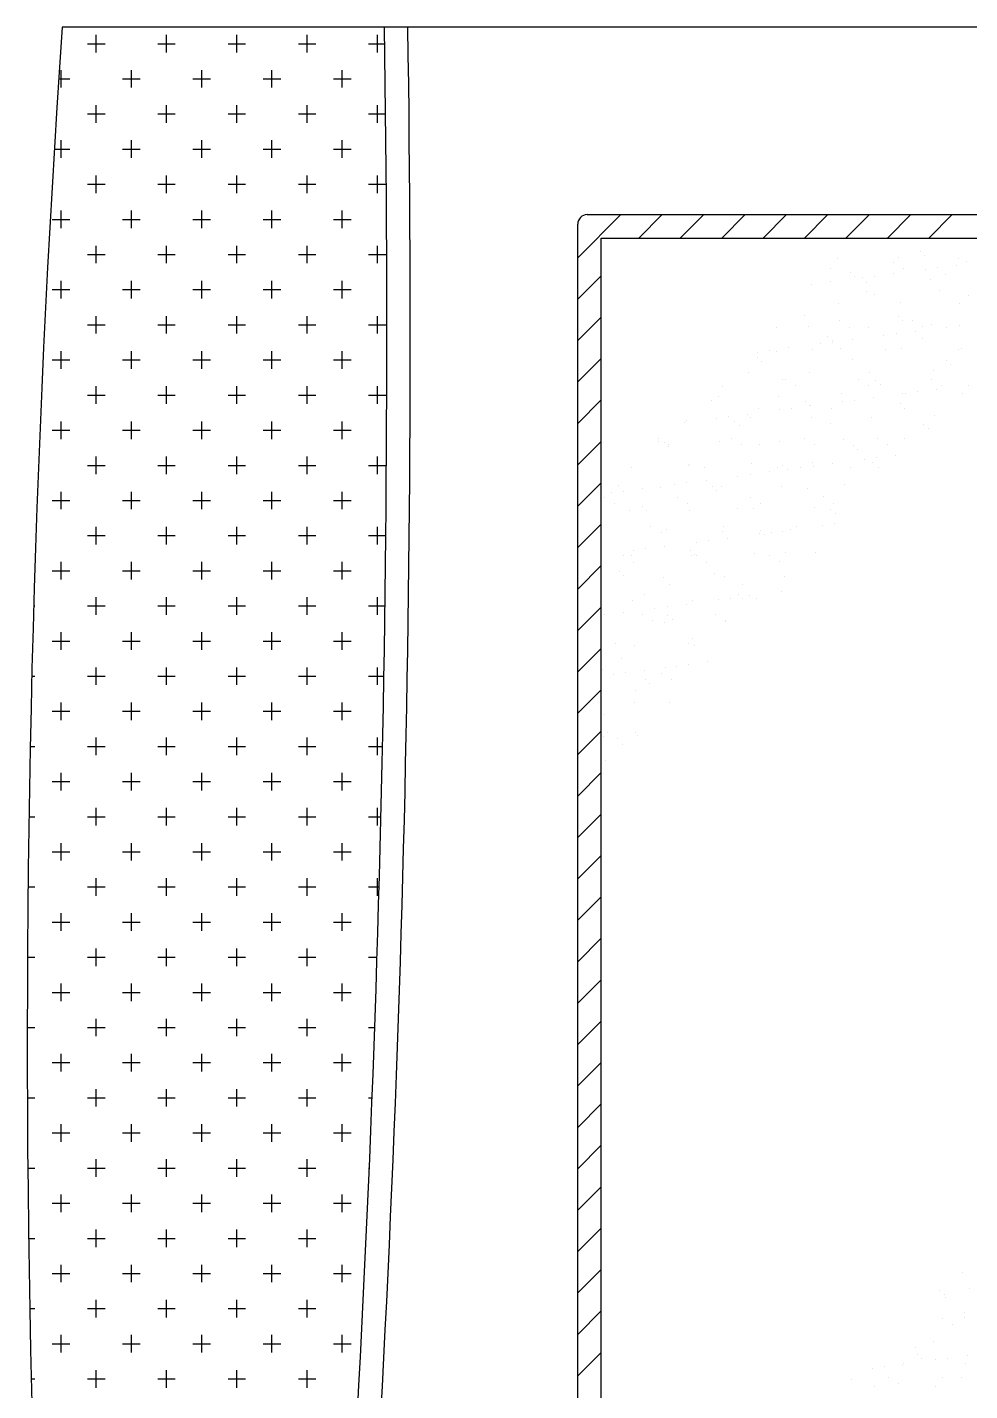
# Model space of a CAD drawing. Header units: inches. Extents: x 11.8 to 54.3, y 10.8 to 35.6.
# Drawn here: x 26.9327 to 27.2042, y 26.8776 to 27.2705 of the extents above; entities that cross this region are included whole.
import ezdxf

# ---------------------------------------------------------------- set-up
doc = ezdxf.new("R2010")
doc.units = ezdxf.units.IN
doc.header["$MEASUREMENT"] = 0
doc.layers.add('02', color=2, linetype='Continuous')

msp = doc.modelspace()

# ---------------------------------------------------------------- linework, layer by layer
at = {"layer": '02'}
for p, q in [((28.02281, 27.27054), (26.94281, 27.27054)), ((26.9526, 27.26327), (26.9526, 27.26833)), ((26.97285, 27.26327), (26.97285, 27.26833)), ((26.9931, 27.26327), (26.9931, 27.26833)), ((27.01335, 27.26327), (27.01335, 27.26833)), ((27.0336, 27.26327), (27.0336, 27.26833)), ((26.95007, 27.2658), (26.95513, 27.2658)), ((26.97032, 27.2658), (26.97538, 27.2658)), ((26.99057, 27.2658), (26.99563, 27.2658)), ((27.01082, 27.2658), (27.01588, 27.2658)), ((27.03107, 27.2658), (27.0357, 27.2658)), ((26.94181, 27.25568), (26.94501, 27.25568)), ((26.94248, 27.25314), (26.94248, 27.25821)), ((26.9602, 27.25568), (26.96526, 27.25568)), ((26.96273, 27.25314), (26.96273, 27.25821)), ((26.98045, 27.25568), (26.98551, 27.25568)), ((26.98298, 27.25314), (26.98298, 27.25821)), ((27.0007, 27.25568), (27.00576, 27.25568)), ((27.00323, 27.25314), (27.00323, 27.25821)), ((27.02095, 27.25568), (27.02601, 27.25568)), ((27.02348, 27.25314), (27.02348, 27.25821)), ((26.9526, 27.24302), (26.9526, 27.24808)), ((26.97285, 27.24302), (26.97285, 27.24808)), ((26.9931, 27.24302), (26.9931, 27.24808)), ((27.01335, 27.24302), (27.01335, 27.24808)), ((27.0336, 27.24302), (27.0336, 27.24808)), ((26.95007, 27.24555), (26.95513, 27.24555)), ((26.97032, 27.24555), (26.97538, 27.24555)), ((26.99057, 27.24555), (26.99563, 27.24555)), ((27.01082, 27.24555), (27.01588, 27.24555)), ((27.03107, 27.24555), (27.03596, 27.24555)), ((26.94248, 27.23289), (26.94248, 27.23796)), ((26.96273, 27.23289), (26.96273, 27.23796)), ((26.98298, 27.23289), (26.98298, 27.23796)), ((27.00323, 27.23289), (27.00323, 27.23796)), ((27.02348, 27.23289), (27.02348, 27.23796)), ((26.94053, 27.23543), (26.94501, 27.23543)), ((26.9602, 27.23543), (26.96526, 27.23543)), ((26.98045, 27.23543), (26.98551, 27.23543)), ((27.0007, 27.23543), (27.00576, 27.23543)), ((27.02095, 27.23543), (27.02601, 27.23543)), ((26.9526, 27.22277), (26.9526, 27.22783)), ((26.97285, 27.22277), (26.97285, 27.22783)), ((26.9931, 27.22277), (26.9931, 27.22783)), ((27.01335, 27.22277), (27.01335, 27.22783)), ((27.0336, 27.22277), (27.0336, 27.22783)), ((26.95007, 27.2253), (26.95513, 27.2253)), ((26.97032, 27.2253), (26.97538, 27.2253)), ((26.99057, 27.2253), (26.99563, 27.2253)), ((27.01082, 27.2253), (27.01588, 27.2253)), ((27.03107, 27.2253), (27.03613, 27.2253)), ((26.94248, 27.21264), (26.94248, 27.21771)), ((26.96273, 27.21264), (26.96273, 27.21771)), ((26.98298, 27.21264), (26.98298, 27.21771)), ((27.00323, 27.21264), (27.00323, 27.21771)), ((27.02348, 27.21264), (27.02348, 27.21771)), ((27.09131, 27.20412), (27.10373, 27.21654)), ((27.09401, 27.21654), (27.87161, 27.21654)), ((27.10891, 27.20979), (27.11566, 27.21654)), ((27.12084, 27.20979), (27.12759, 27.21654)), ((27.13278, 27.20979), (27.13953, 27.21654)), ((27.14471, 27.20979), (27.15146, 27.21654)), ((27.15664, 27.20979), (27.16339, 27.21654)), ((27.16857, 27.20979), (27.17532, 27.21654)), ((27.1805, 27.20979), (27.18725, 27.21654)), ((27.19244, 27.20979), (27.19919, 27.21654)), ((26.93995, 27.21518), (26.94501, 27.21518)), ((26.9602, 27.21518), (26.96526, 27.21518)), ((26.98045, 27.21518), (26.98551, 27.21518)), ((27.0007, 27.21518), (27.00576, 27.21518)), ((27.02095, 27.21518), (27.02601, 27.21518)), ((27.09131, 26.64279), (27.09131, 27.21384)), ((27.09806, 27.20979), (27.86756, 27.20979)), ((27.09806, 26.64684), (27.09806, 27.20979)), ((26.95007, 27.20505), (26.95513, 27.20505)), ((26.9526, 27.20252), (26.9526, 27.20758)), ((26.97032, 27.20505), (26.97538, 27.20505)), ((26.97285, 27.20252), (26.97285, 27.20758)), ((26.99057, 27.20505), (26.99563, 27.20505)), ((26.9931, 27.20252), (26.9931, 27.20758)), ((27.01082, 27.20505), (27.01588, 27.20505)), ((27.01335, 27.20252), (27.01335, 27.20758)), ((27.03107, 27.20505), (27.03613, 27.20505)), ((27.0336, 27.20252), (27.0336, 27.20758)), ((27.19008, 27.20591), (27.19008, 27.20591)), ((27.19133, 27.20477), (27.19133, 27.20477)), ((27.16421, 27.20104), (27.16421, 27.20104)), ((27.16606, 27.20387), (27.16606, 27.20387)), ((27.18238, 27.20289), (27.18238, 27.20289)), ((27.18373, 27.2041), (27.18373, 27.2041)), ((27.18523, 27.20108), (27.18523, 27.20108)), ((27.19144, 27.20077), (27.19144, 27.20077)), ((27.19495, 27.20123), (27.19495, 27.20123)), ((27.20044, 27.20195), (27.20044, 27.20195)), ((27.20099, 27.20402), (27.20099, 27.20402)), ((27.2034, 27.20293), (27.2034, 27.20293)), ((26.94248, 27.19239), (26.94248, 27.19746)), ((26.96273, 27.19239), (26.96273, 27.19746)), ((26.98298, 27.19239), (26.98298, 27.19746)), ((27.00323, 27.19239), (27.00323, 27.19746)), ((27.02348, 27.19239), (27.02348, 27.19746)), ((27.09131, 27.19219), (27.09806, 27.19894)), ((27.15861, 27.19644), (27.15861, 27.19644)), ((27.1641, 27.19717), (27.1641, 27.19717)), ((27.16979, 27.19998), (27.16979, 27.19998)), ((27.17103, 27.19884), (27.17103, 27.19884)), ((27.17327, 27.19837), (27.17327, 27.19837)), ((27.17462, 27.19711), (27.17462, 27.19711)), ((27.17678, 27.19884), (27.17678, 27.19884)), ((27.18227, 27.19956), (27.18227, 27.19956)), ((27.19285, 27.19777), (27.19285, 27.19777)), ((27.1972, 27.19938), (27.1972, 27.19938)), ((26.93995, 27.19493), (26.94501, 27.19493)), ((26.9602, 27.19493), (26.96526, 27.19493)), ((26.98045, 27.19493), (26.98551, 27.19493)), ((27.0007, 27.19493), (27.00576, 27.19493)), ((27.02095, 27.19493), (27.02601, 27.19493)), ((27.17446, 27.19451), (27.17446, 27.19451)), ((27.17691, 27.19346), (27.17691, 27.19346)), ((27.19548, 27.19455), (27.19548, 27.19455)), ((27.20392, 27.19323), (27.20392, 27.19323)), ((27.16648, 27.19087), (27.16648, 27.19087)), ((27.18415, 27.19109), (27.18415, 27.19109)), ((27.20142, 27.19101), (27.20142, 27.19101)), ((26.95007, 27.1848), (26.95513, 27.1848)), ((26.9526, 27.18227), (26.9526, 27.18733)), ((26.97032, 27.1848), (26.97538, 27.1848)), ((26.97285, 27.18227), (26.97285, 27.18733)), ((26.99057, 27.1848), (26.99563, 27.1848)), ((26.9931, 27.18227), (26.9931, 27.18733)), ((27.01082, 27.1848), (27.01588, 27.1848)), ((27.01335, 27.18227), (27.01335, 27.18733)), ((27.03107, 27.1848), (27.03613, 27.1848)), ((27.0336, 27.18227), (27.0336, 27.18733)), ((27.09131, 27.18026), (27.09806, 27.18701)), ((27.15662, 27.18754), (27.15662, 27.18754)), ((27.16682, 27.18595), (27.16682, 27.18595)), ((27.18363, 27.1873), (27.18363, 27.1873)), ((27.18487, 27.18616), (27.18487, 27.18616)), ((27.18784, 27.18599), (27.18784, 27.18599)), ((27.19328, 27.18476), (27.19328, 27.18476)), ((27.20117, 27.18457), (27.20117, 27.18457)), ((27.14864, 27.1841), (27.14864, 27.1841)), ((27.15778, 27.18419), (27.15778, 27.18419)), ((27.16333, 27.18138), (27.16333, 27.18138)), ((27.16966, 27.18414), (27.16966, 27.18414)), ((27.17505, 27.18411), (27.17505, 27.18411)), ((27.17949, 27.18172), (27.17949, 27.18172)), ((27.183, 27.18218), (27.183, 27.18218)), ((27.18849, 27.1829), (27.18849, 27.1829)), ((27.19068, 27.18417), (27.19068, 27.18417)), ((27.19074, 27.18078), (27.19074, 27.18078)), ((27.19766, 27.18411), (27.19766, 27.18411)), ((26.94248, 27.17214), (26.94248, 27.17721)), ((26.96273, 27.17214), (26.96273, 27.17721)), ((26.98298, 27.17214), (26.98298, 27.17721)), ((27.00323, 27.17214), (27.00323, 27.17721)), ((27.02348, 27.17214), (27.02348, 27.17721)), ((27.14315, 27.17693), (27.14315, 27.17693)), ((27.14666, 27.17739), (27.14666, 27.17739)), ((27.14868, 27.17721), (27.14868, 27.17721)), ((27.15215, 27.17812), (27.15215, 27.17812)), ((27.15889, 27.17757), (27.15889, 27.17757)), ((27.16132, 27.17932), (27.16132, 27.17932)), ((27.16458, 27.18024), (27.16458, 27.18024)), ((27.16483, 27.17979), (27.16483, 27.17979)), ((27.16691, 27.17786), (27.16691, 27.17786)), ((27.17032, 27.18051), (27.17032, 27.18051)), ((27.17991, 27.17761), (27.17991, 27.17761)), ((27.18458, 27.17809), (27.18458, 27.17809)), ((27.20093, 27.17765), (27.20093, 27.17765)), ((27.20184, 27.178), (27.20184, 27.178)), ((26.93995, 27.17468), (26.94501, 27.17468)), ((26.9602, 27.17468), (26.96526, 27.17468)), ((26.98045, 27.17468), (26.98551, 27.17468)), ((27.0007, 27.17468), (27.00576, 27.17468)), ((27.02095, 27.17468), (27.02601, 27.17468)), ((27.09131, 27.16832), (27.09806, 27.17507)), ((27.14304, 27.17546), (27.14304, 27.17546)), ((27.14429, 27.17432), (27.14429, 27.17432)), ((27.17045, 27.17486), (27.17045, 27.17486)), ((27.19746, 27.17463), (27.19746, 27.17463)), ((27.1987, 27.17349), (27.1987, 27.17349)), ((27.14054, 27.17096), (27.14054, 27.17096)), ((27.15016, 27.16893), (27.15016, 27.16893)), ((27.15125, 27.16901), (27.15125, 27.16901)), ((27.1582, 27.17118), (27.1582, 27.17118)), ((27.17227, 27.16905), (27.17227, 27.16905)), ((27.17547, 27.1711), (27.17547, 27.1711)), ((27.19329, 27.16908), (27.19329, 27.16908)), ((27.1937, 27.17176), (27.1937, 27.17176)), ((26.9526, 27.16202), (26.9526, 27.16708)), ((26.97285, 27.16202), (26.97285, 27.16708)), ((26.9931, 27.16202), (26.9931, 27.16708)), ((27.01335, 27.16202), (27.01335, 27.16708)), ((27.0336, 27.16202), (27.0336, 27.16708)), ((27.13307, 27.16716), (27.13307, 27.16716)), ((27.15409, 27.1672), (27.15409, 27.1672)), ((27.16733, 27.16486), (27.16733, 27.16486)), ((27.17511, 27.16723), (27.17511, 27.16723)), ((27.17717, 27.1687), (27.17717, 27.1687)), ((27.17841, 27.16756), (27.17841, 27.16756)), ((27.185, 27.16508), (27.185, 27.16508)), ((27.18571, 27.16506), (27.18571, 27.16506)), ((27.18923, 27.16552), (27.18923, 27.16552)), ((27.19471, 27.16624), (27.19471, 27.16624)), ((27.19613, 27.16727), (27.19613, 27.16727)), ((27.20227, 27.165), (27.20227, 27.165)), ((27.20388, 27.16745), (27.20388, 27.16745)), ((26.95007, 27.16455), (26.95513, 27.16455)), ((26.97032, 27.16455), (26.97538, 27.16455)), ((26.99057, 27.16455), (26.99563, 27.16455)), ((27.01082, 27.16455), (27.01588, 27.16455)), ((27.03107, 27.16455), (27.03613, 27.16455)), ((27.09131, 27.15639), (27.09806, 27.16314)), ((27.12987, 27.16301), (27.12987, 27.16301)), ((27.13183, 27.16428), (27.13183, 27.16428)), ((27.1491, 27.1642), (27.1491, 27.1642)), ((27.15688, 27.16278), (27.15688, 27.16278)), ((27.15812, 27.16164), (27.15812, 27.16164)), ((27.15838, 27.16146), (27.15838, 27.16146)), ((27.16754, 27.16267), (27.16754, 27.16267)), ((27.17106, 27.16313), (27.17106, 27.16313)), ((27.17655, 27.16385), (27.17655, 27.16385)), ((27.18429, 27.16218), (27.18429, 27.16218)), ((27.12273, 27.1573), (27.12273, 27.1573)), ((27.13121, 27.15788), (27.13121, 27.15788)), ((27.13472, 27.15834), (27.13472, 27.15834)), ((27.14021, 27.15907), (27.14021, 27.15907)), ((27.14096, 27.15795), (27.14096, 27.15795)), ((27.14332, 27.16063), (27.14332, 27.16063)), ((27.14937, 27.16027), (27.14937, 27.16027)), ((27.15289, 27.16074), (27.15289, 27.16074)), ((27.15863, 27.15818), (27.15863, 27.15818)), ((27.16434, 27.16067), (27.16434, 27.16067)), ((27.1759, 27.1581), (27.1759, 27.1581)), ((27.18536, 27.16071), (27.18536, 27.16071)), ((27.19413, 27.15875), (27.19413, 27.15875)), ((26.93995, 27.15443), (26.94501, 27.15443)), ((26.94248, 27.15189), (26.94248, 27.15696)), ((26.9602, 27.15443), (26.96526, 27.15443)), ((26.96273, 27.15189), (26.96273, 27.15696)), ((26.98045, 27.15443), (26.98551, 27.15443)), ((26.98298, 27.15189), (26.98298, 27.15696)), ((27.0007, 27.15443), (27.00576, 27.15443)), ((27.00323, 27.15189), (27.00323, 27.15696)), ((27.02095, 27.15443), (27.02601, 27.15443)), ((27.02348, 27.15189), (27.02348, 27.15696)), ((27.12204, 27.15668), (27.12204, 27.15668)), ((27.13659, 27.15685), (27.13659, 27.15685)), ((27.13783, 27.15571), (27.13783, 27.15571)), ((27.16399, 27.15626), (27.16399, 27.15626)), ((27.191, 27.15602), (27.191, 27.15602)), ((27.19225, 27.15488), (27.19225, 27.15488)), ((27.09131, 27.14446), (27.09806, 27.15121)), ((27.11459, 27.15105), (27.11459, 27.15105)), ((27.11466, 27.15203), (27.11466, 27.15203)), ((27.1163, 27.15093), (27.1163, 27.15093)), ((27.1175, 27.15022), (27.1175, 27.15022)), ((27.11754, 27.14979), (27.11754, 27.14979)), ((27.13226, 27.15128), (27.13226, 27.15128)), ((27.13568, 27.15207), (27.13568, 27.15207)), ((27.13852, 27.15025), (27.13852, 27.15025)), ((27.1437, 27.15033), (27.1437, 27.15033)), ((27.14953, 27.15119), (27.14953, 27.15119)), ((27.1567, 27.15211), (27.1567, 27.15211)), ((27.15954, 27.15029), (27.15954, 27.15029)), ((27.16776, 27.15185), (27.16776, 27.15185)), ((27.17071, 27.1501), (27.17071, 27.1501)), ((27.17772, 27.15214), (27.17772, 27.15214)), ((27.18056, 27.15033), (27.18056, 27.15033)), ((27.18543, 27.15208), (27.18543, 27.15208)), ((26.9526, 27.14177), (26.9526, 27.14683)), ((26.97285, 27.14177), (26.97285, 27.14683)), ((26.9931, 27.14177), (26.9931, 27.14683)), ((27.01335, 27.14177), (27.01335, 27.14683)), ((27.0336, 27.14177), (27.0336, 27.14683)), ((27.17196, 27.14896), (27.17196, 27.14896)), ((27.17377, 27.14601), (27.17377, 27.14601)), ((27.17728, 27.14647), (27.17728, 27.14647)), ((27.18277, 27.14719), (27.18277, 27.14719)), ((26.95007, 27.1443), (26.95513, 27.1443)), ((26.97032, 27.1443), (26.97538, 27.1443)), ((26.99057, 27.1443), (26.99563, 27.1443)), ((27.01082, 27.1443), (27.01588, 27.1443)), ((27.03107, 27.1443), (27.03613, 27.1443)), ((27.10673, 27.14365), (27.10673, 27.14365)), ((27.12316, 27.14429), (27.12316, 27.14429)), ((27.12341, 27.14441), (27.12341, 27.14441)), ((27.12775, 27.14369), (27.12775, 27.14369)), ((27.14094, 27.14169), (27.14094, 27.14169)), ((27.14139, 27.14495), (27.14139, 27.14495)), ((27.14643, 27.14241), (27.14643, 27.14241)), ((27.14877, 27.14373), (27.14877, 27.14373)), ((27.15042, 27.14418), (27.15042, 27.14418)), ((27.15167, 27.14304), (27.15167, 27.14304)), ((27.1556, 27.14362), (27.1556, 27.14362)), ((27.15906, 27.14517), (27.15906, 27.14517)), ((27.15911, 27.14408), (27.15911, 27.14408)), ((27.1646, 27.1448), (27.1646, 27.1448)), ((27.16979, 27.14376), (27.16979, 27.14376)), ((27.17632, 27.14509), (27.17632, 27.14509)), ((27.17783, 27.14358), (27.17783, 27.14358)), ((27.09131, 27.13253), (27.09806, 27.13928)), ((27.10312, 27.13848), (27.10312, 27.13848)), ((27.11009, 27.13763), (27.11009, 27.13763)), ((27.11502, 27.13804), (27.11502, 27.13804)), ((27.11926, 27.13883), (27.11926, 27.13883)), ((27.12277, 27.1393), (27.12277, 27.1393)), ((27.12826, 27.14002), (27.12826, 27.14002)), ((27.13013, 27.13825), (27.13013, 27.13825)), ((27.13268, 27.13827), (27.13268, 27.13827)), ((27.13743, 27.14122), (27.13743, 27.14122)), ((27.14995, 27.13819), (27.14995, 27.13819)), ((27.15754, 27.13765), (27.15754, 27.13765)), ((27.16818, 27.13884), (27.16818, 27.13884)), ((26.93995, 27.13418), (26.94501, 27.13418)), ((26.94248, 27.13164), (26.94248, 27.13671)), ((26.9602, 27.13418), (26.96526, 27.13418)), ((26.96273, 27.13164), (26.96273, 27.13671)), ((26.98045, 27.13418), (26.98551, 27.13418)), ((26.98298, 27.13164), (26.98298, 27.13671)), ((27.0007, 27.13418), (27.00576, 27.13418)), ((27.00323, 27.13164), (27.00323, 27.13671)), ((27.02095, 27.13418), (27.02601, 27.13418)), ((27.02348, 27.13164), (27.02348, 27.13671)), ((27.09909, 27.13509), (27.09909, 27.13509)), ((27.10109, 27.13644), (27.10109, 27.13644)), ((27.1046, 27.1369), (27.1046, 27.1369)), ((27.12011, 27.13513), (27.12011, 27.13513)), ((27.13137, 27.13711), (27.13137, 27.13711)), ((27.14113, 27.13516), (27.14113, 27.13516)), ((27.16215, 27.1352), (27.16215, 27.1352)), ((27.10193, 27.13328), (27.10193, 27.13328)), ((27.10631, 27.13137), (27.10631, 27.13137)), ((27.10984, 27.13233), (27.10984, 27.13233)), ((27.11108, 27.13119), (27.11108, 27.13119)), ((27.12296, 27.13331), (27.12296, 27.13331)), ((27.12358, 27.13128), (27.12358, 27.13128)), ((27.13725, 27.13173), (27.13725, 27.13173)), ((27.14181, 27.13194), (27.14181, 27.13194)), ((27.14398, 27.13335), (27.14398, 27.13335)), ((27.15948, 27.13217), (27.15948, 27.13217)), ((27.16426, 27.1315), (27.16426, 27.1315)), ((27.165, 27.13339), (27.165, 27.13339)), ((27.1655, 27.13036), (27.1655, 27.13036)), ((26.9526, 27.12152), (26.9526, 27.12658)), ((26.97285, 27.12152), (26.97285, 27.12658)), ((26.9931, 27.12152), (26.9931, 27.12658)), ((27.01335, 27.12152), (27.01335, 27.12658)), ((27.0336, 27.12152), (27.0336, 27.12658)), ((27.09131, 27.12059), (27.09806, 27.12734)), ((27.11218, 27.12675), (27.11218, 27.12675)), ((27.11696, 27.12581), (27.11696, 27.12581)), ((27.1332, 27.12679), (27.1332, 27.12679)), ((27.14397, 27.12557), (27.14397, 27.12557)), ((27.15265, 27.12575), (27.15265, 27.12575)), ((27.15422, 27.12682), (27.15422, 27.12682)), ((27.16182, 27.12696), (27.16182, 27.12696)), ((27.16534, 27.12742), (27.16534, 27.12742)), ((26.95007, 27.12405), (26.95513, 27.12405)), ((26.97032, 27.12405), (26.97538, 27.12405)), ((26.99057, 27.12405), (26.99563, 27.12405)), ((27.01082, 27.12405), (27.01588, 27.12405)), ((27.03107, 27.12405), (27.03603, 27.12405)), ((27.11544, 27.12504), (27.11544, 27.12504)), ((27.12548, 27.12218), (27.12548, 27.12218)), ((27.129, 27.12264), (27.129, 27.12264)), ((27.13311, 27.12526), (27.13311, 27.12526)), ((27.13448, 27.12336), (27.13448, 27.12336)), ((27.14365, 27.12457), (27.14365, 27.12457)), ((27.14521, 27.12443), (27.14521, 27.12443)), ((27.14717, 27.12503), (27.14717, 27.12503)), ((27.15038, 27.12518), (27.15038, 27.12518)), ((27.09814, 27.11858), (27.09814, 27.11858)), ((27.10454, 27.11819), (27.10454, 27.11819)), ((27.10674, 27.11836), (27.10674, 27.11836)), ((27.10731, 27.11978), (27.10731, 27.11978)), ((27.11083, 27.12025), (27.11083, 27.12025)), ((27.11631, 27.12097), (27.11631, 27.12097)), ((27.12367, 27.11965), (27.12367, 27.11965)), ((27.12401, 27.11828), (27.12401, 27.11828)), ((27.12492, 27.11851), (27.12492, 27.11851)), ((27.12556, 27.11822), (27.12556, 27.11822)), ((27.14224, 27.11893), (27.14224, 27.11893)), ((27.14658, 27.11826), (27.14658, 27.11826)), ((27.15108, 27.11905), (27.15108, 27.11905)), ((27.15991, 27.11916), (27.15991, 27.11916)), ((26.93995, 27.11393), (26.94501, 27.11393)), ((26.94248, 27.11139), (26.94248, 27.11646)), ((26.9602, 27.11393), (26.96526, 27.11393)), ((26.96273, 27.11139), (26.96273, 27.11646)), ((26.98045, 27.11393), (26.98551, 27.11393)), ((26.98298, 27.11139), (26.98298, 27.11646)), ((27.0007, 27.11393), (27.00576, 27.11393)), ((27.00323, 27.11139), (27.00323, 27.11646)), ((27.02095, 27.11393), (27.02601, 27.11393)), ((27.02348, 27.11139), (27.02348, 27.11646)), ((27.09131, 27.10866), (27.09806, 27.11541)), ((27.10739, 27.11637), (27.10739, 27.11637)), ((27.12841, 27.11641), (27.12841, 27.11641)), ((27.14943, 27.11645), (27.14943, 27.11645)), ((27.10338, 27.11373), (27.10338, 27.11373)), ((27.10463, 27.11259), (27.10463, 27.11259)), ((27.11587, 27.11203), (27.11587, 27.11203)), ((27.11763, 27.10984), (27.11763, 27.10984)), ((27.13079, 27.11313), (27.13079, 27.11313)), ((27.13353, 27.11226), (27.13353, 27.11226)), ((27.13865, 27.10988), (27.13865, 27.10988)), ((27.1508, 27.11217), (27.1508, 27.11217)), ((26.9526, 27.10127), (26.9526, 27.10633)), ((26.97285, 27.10127), (26.97285, 27.10633)), ((26.9931, 27.10127), (26.9931, 27.10633)), ((27.01335, 27.10127), (27.01335, 27.10633)), ((27.0336, 27.10127), (27.0336, 27.10633)), ((27.1105, 27.1072), (27.1105, 27.1072)), ((27.13522, 27.10598), (27.13522, 27.10598)), ((27.13751, 27.10697), (27.13751, 27.10697)), ((27.14071, 27.1067), (27.14071, 27.1067)), ((27.14266, 27.10593), (27.14266, 27.10593)), ((27.14988, 27.10791), (27.14988, 27.10791)), ((26.93459, 27.1038), (26.93488, 27.1038)), ((26.95007, 27.1038), (26.95513, 27.1038)), ((26.97032, 27.1038), (26.97538, 27.1038)), ((26.99057, 27.1038), (26.99563, 27.1038)), ((27.01082, 27.1038), (27.01588, 27.1038)), ((27.03107, 27.1038), (27.03578, 27.1038)), ((27.09131, 27.09673), (27.09806, 27.10348)), ((27.10716, 27.10535), (27.10716, 27.10535)), ((27.11354, 27.10313), (27.11354, 27.10313)), ((27.11705, 27.10359), (27.11705, 27.10359)), ((27.12254, 27.10431), (27.12254, 27.10431)), ((27.12443, 27.10527), (27.12443, 27.10527)), ((27.13171, 27.10552), (27.13171, 27.10552)), ((27.13875, 27.10583), (27.13875, 27.10583)), ((27.09888, 27.1012), (27.09888, 27.1012)), ((27.10437, 27.10192), (27.10437, 27.10192)), ((27.10999, 27.10128), (27.10999, 27.10128)), ((27.11284, 27.09947), (27.11284, 27.09947)), ((27.11629, 27.09903), (27.11629, 27.09903)), ((27.11722, 27.10105), (27.11722, 27.10105)), ((27.11846, 27.09991), (27.11846, 27.09991)), ((27.13101, 27.10132), (27.13101, 27.10132)), ((27.13386, 27.09951), (27.13386, 27.09951)), ((27.13396, 27.09925), (27.13396, 27.09925)), ((26.94248, 27.09114), (26.94248, 27.09621)), ((26.96273, 27.09114), (26.96273, 27.09621)), ((26.98298, 27.09114), (26.98298, 27.09621)), ((27.00323, 27.09114), (27.00323, 27.09621)), ((27.02348, 27.09114), (27.02348, 27.09621)), ((27.12433, 27.09453), (27.12433, 27.09453)), ((26.93995, 27.09368), (26.94501, 27.09368)), ((26.9602, 27.09368), (26.96526, 27.09368)), ((26.98045, 27.09368), (26.98551, 27.09368)), ((27.0007, 27.09368), (27.00576, 27.09368)), ((27.02095, 27.09368), (27.02601, 27.09368)), ((27.09131, 27.0848), (27.09806, 27.09155)), ((27.09817, 27.09398), (27.09817, 27.09398)), ((27.10206, 27.0929), (27.10206, 27.0929)), ((27.10759, 27.09235), (27.10759, 27.09235)), ((27.12308, 27.09294), (27.12308, 27.09294)), ((27.12486, 27.09227), (27.12486, 27.09227)), ((27.10404, 27.0886), (27.10404, 27.0886)), ((27.11976, 27.08647), (27.11976, 27.08647)), ((27.12327, 27.08693), (27.12327, 27.08693)), ((27.12876, 27.08765), (27.12876, 27.08765)), ((26.93404, 27.08355), (26.93488, 27.08355)), ((26.95007, 27.08355), (26.95513, 27.08355)), ((26.9526, 27.08102), (26.9526, 27.08608)), ((26.97032, 27.08355), (26.97538, 27.08355)), ((26.97285, 27.08102), (26.97285, 27.08608)), ((26.99057, 27.08355), (26.99563, 27.08355)), ((26.9931, 27.08102), (26.9931, 27.08608)), ((27.01082, 27.08355), (27.01588, 27.08355)), ((27.01335, 27.08102), (27.01335, 27.08608)), ((27.03107, 27.08355), (27.03547, 27.08355)), ((27.0336, 27.08102), (27.0336, 27.08608)), ((27.09849, 27.08536), (27.09849, 27.08536)), ((27.10159, 27.08408), (27.10159, 27.08408)), ((27.1051, 27.08454), (27.1051, 27.08454)), ((27.11059, 27.08526), (27.11059, 27.08526)), ((27.11076, 27.08245), (27.11076, 27.08245)), ((27.11544, 27.08438), (27.11544, 27.08438)), ((27.11672, 27.08602), (27.11672, 27.08602)), ((27.11829, 27.08257), (27.11829, 27.08257)), ((27.09131, 27.07286), (27.09806, 27.07961)), ((27.10801, 27.07934), (27.10801, 27.07934)), ((27.11201, 27.08131), (27.11201, 27.08131)), ((26.94248, 27.07089), (26.94248, 27.07596)), ((26.96273, 27.07089), (26.96273, 27.07596)), ((26.98298, 27.07089), (26.98298, 27.07596)), ((27.00323, 27.07089), (27.00323, 27.07596)), ((27.02348, 27.07089), (27.02348, 27.07596)), ((27.10752, 27.076), (27.10752, 27.076)), ((27.11788, 27.07593), (27.11788, 27.07593)), ((26.93995, 27.07343), (26.94501, 27.07343)), ((26.9602, 27.07343), (26.96526, 27.07343)), ((26.98045, 27.07343), (26.98551, 27.07343)), ((27.0007, 27.07343), (27.00576, 27.07343)), ((27.02095, 27.07343), (27.02601, 27.07343)), ((27.09891, 27.07236), (27.09891, 27.07236)), ((27.09131, 27.06093), (27.09806, 27.06768)), ((27.09987, 27.06744), (27.09987, 27.06744)), ((27.10781, 27.06742), (27.10781, 27.06742)), ((26.93359, 27.0633), (26.93488, 27.0633)), ((26.95007, 27.0633), (26.95513, 27.0633)), ((26.9526, 27.06077), (26.9526, 27.06583)), ((26.97032, 27.0633), (26.97538, 27.0633)), ((26.97285, 27.06077), (26.97285, 27.06583)), ((26.99057, 27.0633), (26.99563, 27.0633)), ((26.9931, 27.06077), (26.9931, 27.06583)), ((27.01082, 27.0633), (27.01588, 27.0633)), ((27.01335, 27.06077), (27.01335, 27.06583)), ((27.03107, 27.0633), (27.03509, 27.0633)), ((27.0336, 27.06077), (27.0336, 27.06583)), ((27.09865, 27.06621), (27.09865, 27.06621)), ((27.10272, 27.06563), (27.10272, 27.06563)), ((27.1043, 27.06384), (27.1043, 27.06384)), ((27.10844, 27.06634), (27.10844, 27.06634)), ((27.09934, 27.05935), (27.09934, 27.05935)), ((26.94248, 27.05064), (26.94248, 27.05571)), ((26.96273, 27.05064), (26.96273, 27.05571)), ((26.98298, 27.05064), (26.98298, 27.05571)), ((27.00323, 27.05064), (27.00323, 27.05571)), ((27.02348, 27.05064), (27.02348, 27.05571)), ((27.09131, 27.049), (27.09806, 27.05575)), ((26.93995, 27.05318), (26.94501, 27.05318)), ((26.9602, 27.05318), (26.96526, 27.05318)), ((26.98045, 27.05318), (26.98551, 27.05318)), ((27.0007, 27.05318), (27.00576, 27.05318)), ((27.02095, 27.05318), (27.02601, 27.05318)), ((26.93323, 27.04305), (26.93488, 27.04305)), ((26.95007, 27.04305), (26.95513, 27.04305)), ((26.9526, 27.04052), (26.9526, 27.04558)), ((26.97032, 27.04305), (26.97538, 27.04305)), ((26.97285, 27.04052), (26.97285, 27.04558)), ((26.99057, 27.04305), (26.99563, 27.04305)), ((26.9931, 27.04052), (26.9931, 27.04558)), ((27.01082, 27.04305), (27.01588, 27.04305)), ((27.01335, 27.04052), (27.01335, 27.04558)), ((27.03107, 27.04305), (27.03463, 27.04305)), ((27.0336, 27.04052), (27.0336, 27.04558)), ((27.09131, 27.03707), (27.09806, 27.04382)), ((26.94248, 27.03039), (26.94248, 27.03546)), ((26.96273, 27.03039), (26.96273, 27.03546)), ((26.98298, 27.03039), (26.98298, 27.03546)), ((27.00323, 27.03039), (27.00323, 27.03546)), ((27.02348, 27.03039), (27.02348, 27.03546)), ((26.93995, 27.03293), (26.94501, 27.03293)), ((26.9602, 27.03293), (26.96526, 27.03293)), ((26.98045, 27.03293), (26.98551, 27.03293)), ((27.0007, 27.03293), (27.00576, 27.03293)), ((27.02095, 27.03293), (27.02601, 27.03293)), ((27.09131, 27.02513), (27.09806, 27.03188)), ((26.9526, 27.02027), (26.9526, 27.02533)), ((26.97285, 27.02027), (26.97285, 27.02533)), ((26.9931, 27.02027), (26.9931, 27.02533)), ((27.01335, 27.02027), (27.01335, 27.02533)), ((27.0336, 27.02027), (27.0336, 27.02533)), ((26.93297, 27.0228), (26.93488, 27.0228)), ((26.95007, 27.0228), (26.95513, 27.0228)), ((26.97032, 27.0228), (26.97538, 27.0228)), ((26.99057, 27.0228), (26.99563, 27.0228)), ((27.01082, 27.0228), (27.01588, 27.0228)), ((27.03107, 27.0228), (27.0341, 27.0228)), ((27.09131, 27.0132), (27.09806, 27.01995)), ((26.93995, 27.01268), (26.94501, 27.01268)), ((26.94248, 27.01014), (26.94248, 27.01521)), ((26.9602, 27.01268), (26.96526, 27.01268)), ((26.96273, 27.01014), (26.96273, 27.01521)), ((26.98045, 27.01268), (26.98551, 27.01268)), ((26.98298, 27.01014), (26.98298, 27.01521)), ((27.0007, 27.01268), (27.00576, 27.01268)), ((27.00323, 27.01014), (27.00323, 27.01521)), ((27.02095, 27.01268), (27.02601, 27.01268)), ((27.02348, 27.01014), (27.02348, 27.01521)), ((27.09131, 27.00127), (27.09806, 27.00802)), ((26.9526, 27.00002), (26.9526, 27.00508)), ((26.97285, 27.00002), (26.97285, 27.00508)), ((26.9931, 27.00002), (26.9931, 27.00508)), ((27.01335, 27.00002), (27.01335, 27.00508)), ((26.93281, 27.00255), (26.93488, 27.00255)), ((26.95007, 27.00255), (26.95513, 27.00255)), ((26.97032, 27.00255), (26.97538, 27.00255)), ((26.99057, 27.00255), (26.99563, 27.00255)), ((27.01082, 27.00255), (27.01588, 27.00255)), ((27.03107, 27.00255), (27.0335, 27.00255)), ((27.09131, 26.98934), (27.09806, 26.99609)), ((26.93995, 26.99243), (26.94501, 26.99243)), ((26.94248, 26.98989), (26.94248, 26.99496)), ((26.9602, 26.99243), (26.96526, 26.99243)), ((26.96273, 26.98989), (26.96273, 26.99496)), ((26.98045, 26.99243), (26.98551, 26.99243)), ((26.98298, 26.98989), (26.98298, 26.99496)), ((27.0007, 26.99243), (27.00576, 26.99243)), ((27.00323, 26.98989), (27.00323, 26.99496)), ((27.02095, 26.99243), (27.02601, 26.99243)), ((27.02348, 26.98989), (27.02348, 26.99496)), ((26.9526, 26.97977), (26.9526, 26.98483)), ((26.97285, 26.97977), (26.97285, 26.98483)), ((26.9931, 26.97977), (26.9931, 26.98483)), ((27.01335, 26.97977), (27.01335, 26.98483)), ((27.09131, 26.9774), (27.09806, 26.98415)), ((26.93274, 26.9823), (26.93488, 26.9823)), ((26.95007, 26.9823), (26.95513, 26.9823)), ((26.97032, 26.9823), (26.97538, 26.9823)), ((26.99057, 26.9823), (26.99563, 26.9823)), ((27.01082, 26.9823), (27.01588, 26.9823)), ((27.03107, 26.9823), (27.03282, 26.9823)), ((26.94248, 26.96964), (26.94248, 26.97471)), ((26.96273, 26.96964), (26.96273, 26.97471)), ((26.98298, 26.96964), (26.98298, 26.97471)), ((27.00323, 26.96964), (27.00323, 26.97471)), ((27.02348, 26.96964), (27.02348, 26.97471)), ((26.93995, 26.97218), (26.94501, 26.97218)), ((26.9602, 26.97218), (26.96526, 26.97218)), ((26.98045, 26.97218), (26.98551, 26.97218)), ((27.0007, 26.97218), (27.00576, 26.97218)), ((27.02095, 26.97218), (27.02601, 26.97218)), ((27.09131, 26.96547), (27.09806, 26.97222)), ((26.9526, 26.95952), (26.9526, 26.96458)), ((26.97285, 26.95952), (26.97285, 26.96458)), ((26.9931, 26.95952), (26.9931, 26.96458)), ((27.01335, 26.95952), (27.01335, 26.96458)), ((26.93277, 26.96205), (26.93488, 26.96205)), ((26.95007, 26.96205), (26.95513, 26.96205)), ((26.97032, 26.96205), (26.97538, 26.96205)), ((26.99057, 26.96205), (26.99563, 26.96205)), ((27.01082, 26.96205), (27.01588, 26.96205)), ((27.03107, 26.96205), (27.03208, 26.96205)), ((27.09131, 26.95354), (27.09806, 26.96029)), ((26.94248, 26.94939), (26.94248, 26.95446)), ((26.96273, 26.94939), (26.96273, 26.95446)), ((26.98298, 26.94939), (26.98298, 26.95446)), ((27.00323, 26.94939), (27.00323, 26.95446)), ((27.02348, 26.94939), (27.02348, 26.95446)), ((26.93995, 26.95193), (26.94501, 26.95193)), ((26.9602, 26.95193), (26.96526, 26.95193)), ((26.98045, 26.95193), (26.98551, 26.95193)), ((27.0007, 26.95193), (27.00576, 26.95193)), ((27.02095, 26.95193), (27.02601, 26.95193)), ((27.09131, 26.94161), (27.09806, 26.94836)), ((26.9329, 26.9418), (26.93488, 26.9418)), ((26.95007, 26.9418), (26.95513, 26.9418)), ((26.9526, 26.93927), (26.9526, 26.94433)), ((26.97032, 26.9418), (26.97538, 26.9418)), ((26.97285, 26.93927), (26.97285, 26.94433)), ((26.99057, 26.9418), (26.99563, 26.9418)), ((26.9931, 26.93927), (26.9931, 26.94433)), ((27.01082, 26.9418), (27.01588, 26.9418)), ((27.01335, 26.93927), (27.01335, 26.94433)), ((27.03107, 26.9418), (27.03126, 26.9418)), ((26.94248, 26.92914), (26.94248, 26.93421)), ((26.96273, 26.92914), (26.96273, 26.93421)), ((26.98298, 26.92914), (26.98298, 26.93421)), ((27.00323, 26.92914), (27.00323, 26.93421)), ((27.02348, 26.92914), (27.02348, 26.93421)), ((27.09131, 26.92967), (27.09806, 26.93642)), ((26.93995, 26.93168), (26.94501, 26.93168)), ((26.9602, 26.93168), (26.96526, 26.93168)), ((26.98045, 26.93168), (26.98551, 26.93168)), ((27.0007, 26.93168), (27.00576, 26.93168)), ((27.02095, 26.93168), (27.02601, 26.93168)), ((26.93312, 26.92155), (26.93488, 26.92155)), ((26.95007, 26.92155), (26.95513, 26.92155)), ((26.9526, 26.91902), (26.9526, 26.92408)), ((26.97032, 26.92155), (26.97538, 26.92155)), ((26.97285, 26.91902), (26.97285, 26.92408)), ((26.99057, 26.92155), (26.99563, 26.92155)), ((26.9931, 26.91902), (26.9931, 26.92408)), ((27.01082, 26.92155), (27.01588, 26.92155)), ((27.01335, 26.91902), (27.01335, 26.92408)), ((27.09131, 26.91774), (27.09806, 26.92449)), ((26.94248, 26.90889), (26.94248, 26.91396)), ((26.96273, 26.90889), (26.96273, 26.91396)), ((26.98298, 26.90889), (26.98298, 26.91396)), ((27.00323, 26.90889), (27.00323, 26.91396)), ((27.02348, 26.90889), (27.02348, 26.91396)), ((26.93995, 26.91143), (26.94501, 26.91143)), ((26.9602, 26.91143), (26.96526, 26.91143)), ((26.98045, 26.91143), (26.98551, 26.91143)), ((27.0007, 26.91143), (27.00576, 26.91143)), ((27.02095, 26.91143), (27.02601, 26.91143)), ((27.09131, 26.90581), (27.09806, 26.91256)), ((27.20221, 26.91164), (27.20221, 26.91164)), ((27.19562, 26.90662), (27.19562, 26.90662)), ((27.20407, 26.90705), (27.20407, 26.90705)), ((26.9526, 26.89877), (26.9526, 26.90383)), ((26.97285, 26.89877), (26.97285, 26.90383)), ((26.9931, 26.89877), (26.9931, 26.90383)), ((27.01335, 26.89877), (27.01335, 26.90383)), ((27.19686, 26.90548), (27.19686, 26.90548)), ((27.19722, 26.90442), (27.19722, 26.90442)), ((26.93344, 26.9013), (26.93488, 26.9013)), ((26.95007, 26.9013), (26.95513, 26.9013)), ((26.97032, 26.9013), (26.97538, 26.9013)), ((26.99057, 26.9013), (26.99563, 26.9013)), ((27.01082, 26.9013), (27.01588, 26.9013)), ((27.09131, 26.89388), (27.09806, 26.90063)), ((27.19643, 26.89849), (27.19643, 26.89849)), ((27.20263, 26.89863), (27.20263, 26.89863)), ((27.20273, 26.9001), (27.20273, 26.9001)), ((27.19928, 26.89668), (27.19928, 26.89668)), ((26.93995, 26.89118), (26.94501, 26.89118)), ((26.94248, 26.88864), (26.94248, 26.89371)), ((26.9602, 26.89118), (26.96526, 26.89118)), ((26.96273, 26.88864), (26.96273, 26.89371)), ((26.98045, 26.89118), (26.98551, 26.89118)), ((26.98298, 26.88864), (26.98298, 26.89371)), ((27.0007, 26.89118), (27.00576, 26.89118)), ((27.00323, 26.88864), (27.00323, 26.89371)), ((27.02095, 26.89118), (27.02601, 26.89118)), ((27.02348, 26.88864), (27.02348, 26.89371)), ((27.1885, 26.89011), (27.1885, 26.89011)), ((27.19393, 26.89195), (27.19393, 26.89195)), ((27.09131, 26.88195), (27.09806, 26.8887)), ((27.18916, 26.88802), (27.18916, 26.88802)), ((27.1904, 26.88688), (27.1904, 26.88688)), ((27.19444, 26.88658), (27.19444, 26.88658)), ((27.19796, 26.88704), (27.19796, 26.88704)), ((27.20344, 26.88776), (27.20344, 26.88776)), ((26.9526, 26.87852), (26.9526, 26.88358)), ((26.97285, 26.87852), (26.97285, 26.88358)), ((26.9931, 26.87852), (26.9931, 26.88358)), ((27.01335, 26.87852), (27.01335, 26.88358)), ((27.17627, 26.88419), (27.17627, 26.88419)), ((27.17979, 26.88465), (27.17979, 26.88465)), ((27.18483, 26.88497), (27.18483, 26.88497)), ((27.18527, 26.88537), (27.18527, 26.88537)), ((27.20306, 26.88563), (27.20306, 26.88563)), ((26.93386, 26.88105), (26.93488, 26.88105)), ((26.95007, 26.88105), (26.95513, 26.88105)), ((26.97032, 26.88105), (26.97538, 26.88105)), ((26.99057, 26.88105), (26.99563, 26.88105)), ((27.01082, 26.88105), (27.01588, 26.88105)), ((27.17011, 26.88095), (27.17011, 26.88095)), ((27.17669, 26.87872), (27.17669, 26.87872)), ((27.18086, 26.88155), (27.18086, 26.88155)), ((27.18371, 26.87973), (27.18371, 26.87973)), ((27.19436, 26.87895), (27.19436, 26.87895)), ((27.19628, 26.8815), (27.19628, 26.8815)), ((27.20188, 26.88159), (27.20188, 26.88159))]:
    msp.add_line(p, q, dxfattribs=at)
for centre, radius, start, end in [((31.17119, 26.97849), 4.23846, 176.04896, 186.04572), ((21.34949, 27.18165), 5.68683, 355.63765, 0.89554), ((21.34949, 27.18165), 5.69358, 355.6381, 0.89448), ((27.09401, 27.21384), 0.0027, 90, 180)]:
    msp.add_arc(centre, radius, start, end, dxfattribs=at)

doc.saveas('drawing.dxf')
